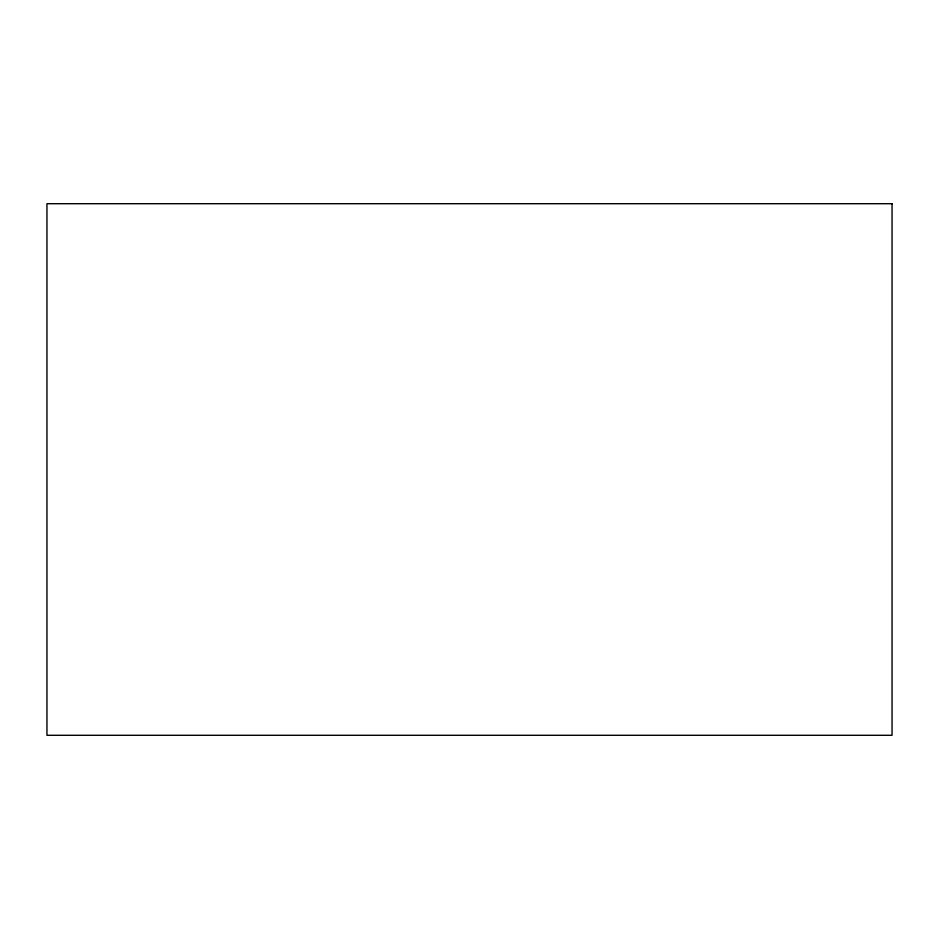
<?xml version="1.0" encoding="UTF-8"?>
<svg xmlns="http://www.w3.org/2000/svg" width="939" height="939" viewBox="0 0 939 939"><rect width="100%" height="100%" fill="white"/><g stroke="black" fill="none" stroke-linecap="round" stroke-linejoin="round"><path stroke-width="1.41" d="M892.05 203.704L46.95 203.704L46.95 735.296L892.05 735.296L892.05 203.704"/></g></svg>
